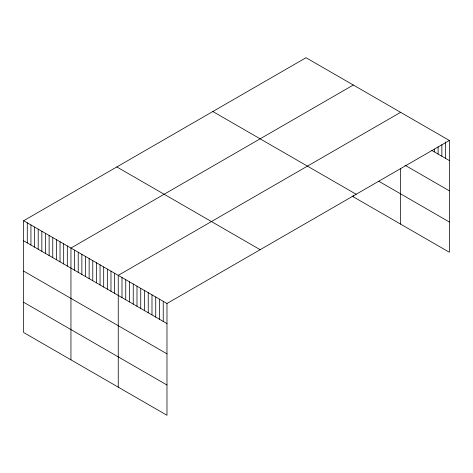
<?xml version="1.0" encoding="UTF-8"?>
<svg xmlns="http://www.w3.org/2000/svg" width="473" height="473" viewBox="0 0 473 473"><rect width="100%" height="100%" fill="white"/><g stroke="black" fill="none" stroke-linecap="round" stroke-linejoin="round"><path stroke-width="0.71" d="M23.65 220.737L166.981 303.489L166.981 415.282L23.65 332.531L23.65 220.737L306.019 57.718L449.35 140.469L449.35 252.263L352.101 196.118M353.319 85.022L70.95 248.047L70.95 359.841M400.619 112.332L118.25 275.357L118.25 387.151M166.981 303.489L449.35 140.469M431.855 150.461L449.35 160.56M404.989 165.213L449.35 190.82M378.784 181.26L449.35 222.003M212.838 111.51L356.169 194.267M116.831 166.939L260.162 249.691M23.65 240.828L166.981 323.585M23.65 271.094L166.981 353.845M23.65 302.271L166.981 385.022M445.601 141.894L445.601 158.396M441.853 144.75L441.853 156.232M438.104 146.89L438.104 154.068M434.356 149.03L434.356 151.904M400.619 168.412L400.619 224.125M353.319 195.379L353.319 196.815M163.232 301.325L163.232 321.421M159.484 299.161L159.484 319.251M155.735 296.997L155.735 317.087M151.987 294.833L151.987 314.923M148.238 292.669L148.238 312.759M144.49 290.505L144.49 310.595M140.741 288.341L140.741 308.431M136.993 286.177L136.993 306.268M133.244 284.013L133.244 304.104M129.496 281.849L129.496 301.94M125.747 279.685L125.747 299.776M121.999 277.521L121.999 297.612M114.614 273.252L114.614 293.349M110.972 271.153L110.972 291.244M107.336 269.054L107.336 289.145M103.693 266.949L103.693 287.046M100.057 264.85L100.057 284.941M96.421 262.752L96.421 282.842M92.779 260.653L92.779 280.743M89.143 258.548L89.143 278.644M85.507 256.449L85.507 276.539M81.864 254.35L81.864 274.441M78.228 252.245L78.228 272.342M74.586 250.146L74.586 270.237M67.314 245.948L67.314 266.039M63.672 243.843L63.672 263.94M60.036 241.744L60.036 261.835M56.393 239.645L56.393 259.736M52.757 237.541L52.757 257.637M49.121 235.442L49.121 255.532M45.479 233.343L45.479 253.433M41.843 231.244L41.843 251.334M38.207 229.139L38.207 249.236M34.564 227.04L34.564 247.131M30.928 224.941L30.928 245.032M27.286 222.836L27.286 242.933"/></g></svg>
